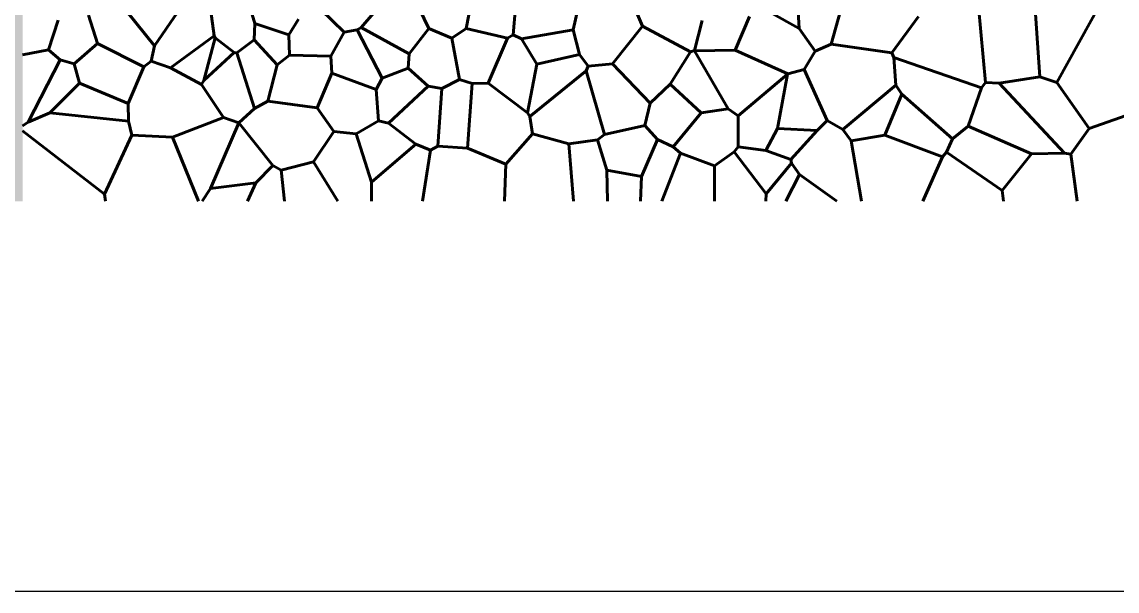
# Model space of a CAD drawing. Header units: metres. Extents: x 0 to 5000, y 0 to 2000.
# Drawn here: x 1009 to 2414, y 0 to 730 of the extents above; entities that cross this region are included whole.
import ezdxf

# ---------------------------------------------------------------- set-up
doc = ezdxf.new("R2010")
doc.units = ezdxf.units.M

msp = doc.modelspace()

# ---------------------------------------------------------------- hatches: boundary and pattern name
at = {"layer": 'buffer'}
msp.add_hatch(color=7, dxfattribs=at).paths.add_polyline_path([(1000, 500), (1010, 500), (1010, 1500), (1000, 1500), (1000, 500)])
at = {"layer": 'throats'}
for points in [[(2305.3, 798.8), (2305.9, 798.9), (2315.2, 659.4), (2314.6, 659.4), (2305.3, 798.8)], [(1256.2, 712), (1255.6, 711.9), (1246.9, 775.2), (1247.4, 775.3), (1256.2, 712)], [(1444.5, 722.4), (1444.1, 722.8), (1487.1, 773.2), (1487.6, 772.8), (1444.5, 722.4)], [(2006.8, 721.6), (2006.2, 721.6), (2002.5, 777.3), (2003.1, 777.4), (2006.8, 721.6)], [(2068, 775.8), (2068.5, 775.6), (2047.7, 701.4), (2047.1, 701.5), (2068, 775.8)], [(1224.1, 765.3), (1224.6, 765), (1179.5, 699.1), (1179, 699.5), (1224.1, 765.3)], [(1298.8, 758.8), (1299.4, 759), (1308.3, 728.1), (1307.7, 727.9), (1298.8, 758.8)], [(1787.2, 766.6), (1787.8, 766.9), (1805.7, 724.7), (1805.1, 724.4), (1787.2, 766.6)], [(1422.7, 717.2), (1422.3, 716.8), (1392.6, 745.7), (1393, 746.2), (1422.7, 717.2)], [(1513.4, 757.7), (1514, 757.9), (1531.7, 721.7), (1531.1, 721.4), (1513.4, 757.7)], [(1585.1, 754.5), (1585.7, 754.4), (1579.5, 721.6), (1578.9, 721.8), (1585.1, 754.5)], [(1642.1, 748.6), (1642.7, 748.5), (1639.7, 713.5), (1639.1, 713.5), (1642.1, 748.6)], [(1716.6, 719.6), (1716, 719.7), (1722.8, 750.2), (1723.4, 750.1), (1716.6, 719.6)], [(2245.8, 652.2), (2245.2, 652.1), (2235.9, 749.9), (2236.5, 750), (2245.8, 652.2)], [(2393.9, 755.6), (2394.4, 755.3), (2337.2, 652.2), (2336.7, 652.5), (2393.9, 755.6)], [(1055.4, 732.1), (1055.9, 731.9), (1043.4, 694.2), (1042.8, 694.4), (1055.4, 732.1)], [(1106.3, 702.1), (1105.7, 702), (1094.2, 738.3), (1094.8, 738.5), (1106.3, 702.1)], [(1143.4, 742.9), (1143.8, 743.3), (1179.5, 699.5), (1179, 699.1), (1143.4, 742.9)], [(1351.8, 713), (1351.3, 713.3), (1363.7, 733.6), (1364.2, 733.3), (1351.8, 713)], [(1881.5, 732), (1882.1, 731.8), (1872.4, 693), (1871.8, 693.1), (1881.5, 732)], [(1942.1, 736.8), (1942.7, 736.6), (1924.6, 693.7), (1924.1, 693.9), (1942.1, 736.8)], [(1968.7, 742.1), (1969, 742.6), (2006.6, 721.9), (2006.3, 721.4), (1968.7, 742.1)], [(2125.4, 690.4), (2124.9, 690.7), (2159.2, 737), (2159.7, 736.6), (2125.4, 690.4)], [(1307.7, 728), (1308.3, 728), (1307.5, 707.1), (1306.9, 707.1), (1307.7, 728)], [(1351.6, 713.5), (1351.4, 712.9), (1307.9, 727.7), (1308.1, 728.3), (1351.6, 713.5)], [(1422.2, 717.1), (1422.7, 716.8), (1405.8, 686), (1405.3, 686.3), (1422.2, 717.1)], [(1422.5, 716.7), (1422.4, 717.3), (1439.3, 720), (1439.4, 719.4), (1422.5, 716.7)], [(1439.1, 719.5), (1439.6, 719.8), (1471.6, 657.8), (1471, 657.6), (1439.1, 719.5)], [(1439.5, 719.4), (1439.2, 719.9), (1444.2, 722.9), (1444.5, 722.3), (1439.5, 719.4)], [(1505.9, 689.4), (1505.6, 688.9), (1444.2, 722.3), (1444.5, 722.9), (1505.9, 689.4)], [(1506, 689), (1505.5, 689.4), (1531.2, 721.7), (1531.6, 721.4), (1506, 689)], [(1531.3, 721.3), (1531.5, 721.8), (1560.8, 709.4), (1560.6, 708.8), (1531.3, 721.3)], [(1579, 721.9), (1579.4, 721.4), (1560.9, 708.8), (1560.5, 709.3), (1579, 721.9)], [(1632.3, 709.3), (1632.1, 708.7), (1579.1, 721.4), (1579.3, 722), (1632.3, 709.3)], [(1650, 708), (1649.9, 708.6), (1716.3, 720), (1716.4, 719.4), (1650, 708)], [(1716, 719.6), (1716.6, 719.7), (1724.8, 688.4), (1724.3, 688.2), (1716, 719.6)], [(1805.2, 724.8), (1805.6, 724.4), (1767, 676.2), (1766.5, 676.5), (1805.2, 724.8)], [(1867.2, 691.9), (1866.9, 691.4), (1805.3, 724.3), (1805.6, 724.8), (1867.2, 691.9)], [(2027.1, 692.5), (2026.6, 692.1), (2006.2, 721.5), (2006.7, 721.8), (2027.1, 692.5)], [(1255.7, 712.2), (1256, 711.7), (1199.9, 670.8), (1199.5, 671.3), (1255.7, 712.2)], [(1256.8, 709.4), (1257.4, 709.3), (1242.9, 654.5), (1242.3, 654.6), (1256.8, 709.4)], [(1257.3, 709.5), (1256.8, 709.2), (1255.6, 711.8), (1256.1, 712.1), (1257.3, 709.5)], [(1256.9, 709.1), (1257.3, 709.6), (1281.8, 691.1), (1281.4, 690.6), (1256.9, 709.1)], [(1285, 690.2), (1284.6, 690.7), (1307, 707.3), (1307.4, 706.9), (1285, 690.2)], [(1307, 706.9), (1307.4, 707.3), (1336.7, 674.9), (1336.3, 674.5), (1307, 706.9)], [(1351.2, 713.2), (1351.8, 713.2), (1352.6, 687.1), (1352, 687.1), (1351.2, 713.2)], [(1570.8, 655.9), (1570.2, 655.8), (1560.4, 709), (1561, 709.1), (1570.8, 655.9)], [(1631.9, 709.1), (1632.5, 708.9), (1607.8, 651.4), (1607.2, 651.6), (1631.9, 709.1)], [(1639.2, 713.7), (1639.6, 713.2), (1632.3, 708.7), (1632, 709.2), (1639.2, 713.7)], [(1650.1, 708.5), (1649.8, 708), (1639.3, 713.2), (1639.5, 713.8), (1650.1, 708.5)], [(1649.7, 708.1), (1650.2, 708.4), (1669.8, 676.1), (1669.3, 675.7), (1649.7, 708.1)], [(1010.1, 687.5), (1009.9, 688.1), (1043, 694.6), (1043.1, 694), (1010.1, 687.5)], [(1058.5, 681.8), (1058.2, 681.3), (1042.9, 694.1), (1043.3, 694.5), (1058.5, 681.8)], [(1105.8, 702.3), (1106.2, 701.8), (1076.4, 675.8), (1076, 676.3), (1105.8, 702.3)], [(1165.8, 672.7), (1165.5, 672.2), (1105.9, 701.8), (1106.1, 702.3), (1165.8, 672.7)], [(1178.9, 699.4), (1179.5, 699.2), (1175.5, 679.4), (1174.9, 679.5), (1178.9, 699.4)], [(1242.8, 654.4), (1242.4, 654.8), (1281.4, 691.1), (1281.8, 690.7), (1242.8, 654.4)], [(1281.5, 690.6), (1281.6, 691.2), (1284.8, 690.7), (1284.8, 690.1), (1281.5, 690.6)], [(1307.8, 619.2), (1307.3, 619), (1284.5, 690.3), (1285.1, 690.5), (1307.8, 619.2)], [(1505.2, 670.6), (1504.6, 670.6), (1505.5, 689.2), (1506.1, 689.2), (1505.2, 670.6)], [(1669.7, 675.6), (1669.5, 676.2), (1724.5, 688.6), (1724.6, 688), (1669.7, 675.6)], [(1724.3, 688.1), (1724.8, 688.5), (1735.6, 673.5), (1735.1, 673.1), (1724.3, 688.1)], [(1841.2, 650.2), (1840.7, 650.5), (1866.8, 691.8), (1867.3, 691.5), (1841.2, 650.2)], [(1872, 693.3), (1872.2, 692.8), (1867.2, 691.4), (1867, 692), (1872, 693.3)], [(1871.9, 692.9), (1872.4, 693.2), (1915.6, 618.5), (1915.1, 618.2), (1871.9, 692.9)], [(1872, 692.8), (1872.2, 693.3), (1872.3, 693.3), (1872.1, 692.8), (1872, 692.8)], [(1872.2, 692.7), (1872.2, 693.3), (1924.4, 694.1), (1924.4, 693.5), (1872.2, 692.7)], [(1991.7, 663.5), (1991.5, 663), (1924.2, 693.5), (1924.5, 694.1), (1991.7, 663.5)], [(2013, 668.7), (2012.4, 669), (2026.6, 692.5), (2027.1, 692.2), (2013, 668.7)], [(2026.9, 692), (2026.7, 692.6), (2047.3, 701.7), (2047.5, 701.2), (2026.9, 692)], [(2047.3, 701.2), (2047.4, 701.8), (2125.2, 690.8), (2125.1, 690.2), (2047.3, 701.2)], [(2128, 684.6), (2127.5, 684.4), (2124.9, 690.4), (2125.4, 690.7), (2128, 684.6)], [(1017.4, 601), (1016.8, 601.3), (1058.1, 681.7), (1058.6, 681.4), (1017.4, 601)], [(1076.3, 676.4), (1076.1, 675.8), (1058.3, 681.2), (1058.4, 681.8), (1076.3, 676.4)], [(1075.9, 676), (1076.5, 676.2), (1083.3, 651.5), (1082.7, 651.4), (1075.9, 676)], [(1165.8, 672.2), (1165.5, 672.7), (1175, 679.7), (1175.4, 679.2), (1165.8, 672.2)], [(1175.1, 679.2), (1175.3, 679.7), (1199.8, 671.3), (1199.6, 670.8), (1175.1, 679.2)], [(1324.9, 628.5), (1324.3, 628.6), (1336.2, 674.8), (1336.8, 674.6), (1324.9, 628.5)], [(1352.1, 687.3), (1352.5, 686.8), (1336.7, 674.5), (1336.3, 674.9), (1352.1, 687.3)], [(1405.5, 686.4), (1405.5, 685.8), (1352.3, 686.8), (1352.3, 687.4), (1405.5, 686.4)], [(1405.2, 686.1), (1405.8, 686.1), (1407.1, 664.2), (1406.6, 664.2), (1405.2, 686.1)], [(1669.3, 676), (1669.9, 675.8), (1658.2, 613.5), (1657.6, 613.6), (1669.3, 676)], [(1735.4, 673), (1735.3, 673.6), (1766.7, 676.6), (1766.8, 676), (1735.4, 673)], [(1815.2, 626), (1814.8, 625.6), (1766.6, 676.1), (1767, 676.6), (1815.2, 626)], [(2130.6, 649), (2130, 649), (2127.5, 684.5), (2128.1, 684.5), (2130.6, 649)], [(2127.7, 684.2), (2127.9, 684.8), (2240.4, 645.8), (2240.2, 645.2), (2127.7, 684.2)], [(1165.4, 672.5), (1165.9, 672.3), (1146, 624.9), (1145.4, 625.2), (1165.4, 672.5)], [(1239.8, 649.8), (1239.6, 649.3), (1199.6, 670.8), (1199.9, 671.3), (1239.8, 649.8)], [(1406.6, 664.3), (1407.1, 664.1), (1388, 619.7), (1387.5, 620), (1406.6, 664.3)], [(1406.7, 663.9), (1407, 664.5), (1463.6, 643.5), (1463.4, 642.9), (1406.7, 663.9)], [(1471.4, 657.4), (1471.2, 658), (1504.8, 670.9), (1505, 670.3), (1471.4, 657.4)], [(1504.7, 670.4), (1505.1, 670.8), (1530.4, 647.7), (1530, 647.2), (1504.7, 670.4)], [(1661.1, 608.5), (1660.7, 608.9), (1733, 667.4), (1733.4, 667), (1661.1, 608.5)], [(1735.1, 673.4), (1735.6, 673.2), (1733.5, 667.1), (1732.9, 667.3), (1735.1, 673.4)], [(1732.9, 667.1), (1733.5, 667.3), (1757, 585.8), (1756.4, 585.6), (1732.9, 667.1)], [(1991.1, 663.1), (1991.4, 662.7), (1928.2, 609.3), (1927.8, 609.8), (1991.1, 663.1)], [(1978.9, 593), (1978.4, 593.1), (1991, 662.9), (1991.5, 662.8), (1978.9, 593)], [(1991.5, 662.7), (1991, 663.1), (1991.4, 663.5), (1991.8, 663), (1991.5, 662.7)], [(2012.6, 669.2), (2012.8, 668.6), (1991.7, 663), (1991.5, 663.5), (2012.6, 669.2)], [(2042.4, 603.6), (2041.9, 603.4), (2012.4, 668.8), (2013, 669), (2042.4, 603.6)], [(1082.8, 651.7), (1083.2, 651.3), (1045.4, 613.2), (1045, 613.7), (1082.8, 651.7)], [(1082.9, 651.2), (1083.1, 651.7), (1145.8, 625.3), (1145.6, 624.8), (1082.9, 651.2)], [(1242.3, 654.7), (1242.8, 654.4), (1240, 649.4), (1239.4, 649.7), (1242.3, 654.7)], [(1239.5, 649.4), (1240, 649.7), (1268, 607.7), (1267.5, 607.4), (1239.5, 649.4)], [(1471, 657.9), (1471.6, 657.6), (1463.7, 643), (1463.2, 643.3), (1471, 657.9)], [(1530, 647.7), (1530.4, 647.2), (1479.7, 600.1), (1479.3, 600.6), (1530, 647.7)], [(1547.8, 644.9), (1547.7, 644.3), (1530.2, 647.2), (1530.3, 647.7), (1547.8, 644.9)], [(1547.9, 644.3), (1547.6, 644.9), (1570.4, 656.1), (1570.7, 655.6), (1547.9, 644.3)], [(1586.7, 651.2), (1586.5, 650.7), (1570.5, 655.6), (1570.6, 656.2), (1586.7, 651.2)], [(1581.3, 568.1), (1580.7, 568.2), (1586.3, 651), (1586.9, 650.9), (1581.3, 568.1)], [(1607.5, 651.8), (1607.5, 651.2), (1586.6, 650.7), (1586.6, 651.3), (1607.5, 651.8)], [(1658.1, 613.8), (1657.7, 613.3), (1607.3, 651.2), (1607.7, 651.7), (1658.1, 613.8)], [(1840.8, 650.6), (1841.2, 650.1), (1815.2, 625.5), (1814.8, 626), (1840.8, 650.6)], [(1840.8, 650.1), (1841.2, 650.6), (1880.7, 613.7), (1880.3, 613.3), (1840.8, 650.1)], [(2130.1, 649.2), (2130.5, 648.8), (2062.4, 591.9), (2062, 592.3), (2130.1, 649.2)], [(2138, 637.4), (2137.5, 637.1), (2130, 648.8), (2130.5, 649.2), (2138, 637.4)], [(2245.2, 652.4), (2245.7, 652), (2240.6, 645.3), (2240.1, 645.7), (2245.2, 652.4)], [(2245.4, 651.9), (2245.5, 652.5), (2262.8, 651.8), (2262.8, 651.2), (2245.4, 651.9)], [(2262.6, 651.3), (2263, 651.7), (2346.8, 561.7), (2346.4, 561.3), (2262.6, 651.3)], [(2262.8, 651.2), (2262.7, 651.8), (2314.9, 659.7), (2315, 659.1), (2262.8, 651.2)], [(2314.8, 659.1), (2315, 659.7), (2337, 652.7), (2336.9, 652.1), (2314.8, 659.1)], [(2378.7, 593.3), (2378.2, 592.9), (2336.7, 652.2), (2337.2, 652.6), (2378.7, 593.3)], [(1463.2, 643.2), (1463.8, 643.2), (1467.1, 602.9), (1466.5, 602.8), (1463.2, 643.2)], [(1543.2, 570.5), (1542.6, 570.5), (1547.4, 644.6), (1548, 644.6), (1543.2, 570.5)], [(2137.5, 637.4), (2138.1, 637.1), (2116.5, 584.3), (2115.9, 584.6), (2137.5, 637.4)], [(2137.6, 637), (2138, 637.5), (2203.2, 580.1), (2202.8, 579.6), (2137.6, 637)], [(2240, 645.6), (2240.6, 645.4), (2223.5, 596), (2222.9, 596.2), (2240, 645.6)], [(1145.4, 625.1), (1146, 625.1), (1146.1, 602.8), (1145.5, 602.8), (1145.4, 625.1)], [(1307.3, 619.3), (1307.8, 618.9), (1287.7, 600.5), (1287.3, 600.9), (1307.3, 619.3)], [(1324.4, 628.8), (1324.7, 628.3), (1307.7, 618.8), (1307.4, 619.4), (1324.4, 628.8)], [(1324.5, 628.2), (1324.6, 628.8), (1387.8, 620.1), (1387.7, 619.6), (1324.5, 628.2)], [(1387.5, 619.7), (1388, 620), (1409.6, 589.8), (1409.1, 589.4), (1387.5, 619.7)], [(1814.7, 625.8), (1815.3, 625.7), (1808.3, 597), (1807.8, 597.1), (1814.7, 625.8)], [(1880.5, 613.2), (1880.4, 613.8), (1915.3, 618.7), (1915.4, 618.1), (1880.5, 613.2)], [(1928.2, 609.8), (1927.9, 609.3), (1915.2, 618.1), (1915.6, 618.6), (1928.2, 609.8)], [(1017.2, 600.9), (1017, 601.4), (1045.1, 613.7), (1045.3, 613.2), (1017.2, 600.9)], [(1045.2, 613.1), (1045.2, 613.7), (1145.8, 603.1), (1145.7, 602.5), (1045.2, 613.1)], [(1267.6, 607.8), (1267.9, 607.2), (1202.4, 581.7), (1202.1, 582.3), (1267.6, 607.8)], [(1287.5, 601), (1287.3, 600.4), (1267.6, 607.2), (1267.8, 607.8), (1287.5, 601)], [(1657.6, 613.4), (1658.1, 613.7), (1661.2, 608.9), (1660.7, 608.5), (1657.6, 613.4)], [(1660.6, 608.6), (1661.2, 608.7), (1664.3, 586.5), (1663.7, 586.4), (1660.6, 608.6)], [(1844.8, 569.6), (1844.3, 569.9), (1880.2, 613.7), (1880.7, 613.3), (1844.8, 569.6)], [(1928.3, 569.7), (1927.7, 569.7), (1927.7, 609.5), (1928.3, 609.5), (1928.3, 569.7)], [(2425.8, 610.1), (2426, 609.5), (2378.5, 592.8), (2378.3, 593.4), (2425.8, 610.1)], [(1016.9, 601.4), (1017.3, 600.9), (1010.2, 596.4), (1009.8, 596.9), (1016.9, 601.4)], [(1009.8, 590), (1010.2, 590.4), (1115.3, 509.3), (1115, 508.8), (1009.8, 590)], [(1145.5, 602.7), (1146.1, 602.9), (1150.7, 584.7), (1150.2, 584.6), (1145.5, 602.7)], [(1287.1, 600.8), (1287.7, 600.6), (1251.6, 516.4), (1251.1, 516.7), (1287.1, 600.8)], [(1287.2, 600.5), (1287.7, 600.9), (1331.3, 546.1), (1330.8, 545.7), (1287.2, 600.5)], [(1287.4, 600.4), (1287.4, 601), (1287.5, 601), (1287.5, 600.4), (1287.4, 600.4)], [(1466.6, 603.1), (1466.9, 602.6), (1438.2, 586.3), (1437.9, 586.8), (1466.6, 603.1)], [(1466.7, 602.6), (1466.8, 603.1), (1479.5, 600.6), (1479.4, 600), (1466.7, 602.6)], [(1479.3, 600.1), (1479.7, 600.6), (1514.8, 573.3), (1514.5, 572.8), (1479.3, 600.1)], [(1808, 597.3), (1808.1, 596.8), (1756.8, 585.4), (1756.6, 586), (1808, 597.3)], [(1824.7, 579.3), (1824.2, 578.9), (1807.8, 596.8), (1808.3, 597.3), (1824.7, 579.3)], [(1963.7, 565.1), (1963.2, 565.3), (1978.4, 593.2), (1978.9, 592.9), (1963.7, 565.1)], [(2029.4, 591.2), (2029.4, 590.6), (1978.6, 592.8), (1978.7, 593.4), (2029.4, 591.2)], [(1995.6, 553.1), (1995.2, 553.5), (2029.2, 591.1), (2029.6, 590.7), (1995.6, 553.1)], [(2029.6, 590.7), (2029.2, 591.2), (2041.9, 603.7), (2042.3, 603.3), (2029.6, 590.7)], [(2062.4, 592.4), (2062.1, 591.8), (2042, 603.2), (2042.3, 603.7), (2062.4, 592.4)], [(2073.2, 577.6), (2072.8, 577.2), (2062, 591.9), (2062.5, 592.3), (2073.2, 577.6)], [(2203.2, 579.6), (2202.8, 580.1), (2223, 596.4), (2223.4, 595.9), (2203.2, 579.6)], [(2223.1, 595.9), (2223.3, 596.4), (2304.4, 561.2), (2304.2, 560.6), (2223.1, 595.9)], [(2355.1, 560.3), (2354.6, 560.6), (2378.2, 593.3), (2378.7, 592.9), (2355.1, 560.3)], [(1150.2, 584.8), (1150.7, 584.5), (1115.4, 509), (1114.9, 509.2), (1150.2, 584.8)], [(1150.4, 584.4), (1150.5, 585), (1202.3, 582.3), (1202.2, 581.7), (1150.4, 584.4)], [(1202, 581.9), (1202.5, 582.1), (1236, 500.1), (1235.4, 499.9), (1202, 581.9)], [(1409.1, 589.8), (1409.6, 589.4), (1383.5, 550.4), (1383, 550.7), (1409.1, 589.8)], [(1438.1, 586.9), (1438.1, 586.3), (1409.4, 589.3), (1409.4, 589.9), (1438.1, 586.9)], [(1437.8, 586.5), (1438.4, 586.7), (1457.9, 524.6), (1457.3, 524.5), (1437.8, 586.5)], [(1663.8, 586.6), (1664.3, 586.2), (1630.2, 547.3), (1629.7, 547.7), (1663.8, 586.6)], [(1710.9, 573.8), (1710.7, 573.2), (1663.9, 586.1), (1664.1, 586.7), (1710.9, 573.8)], [(1747.7, 579), (1747.8, 578.4), (1710.8, 573.2), (1710.7, 573.8), (1747.7, 579)], [(1759.7, 539.8), (1759.2, 539.6), (1747.5, 578.6), (1748, 578.8), (1759.7, 539.8)], [(1747.9, 578.5), (1747.6, 579), (1756.5, 586), (1756.9, 585.5), (1747.9, 578.5)], [(1824.2, 579.2), (1824.7, 578.9), (1804.4, 531.7), (1803.9, 532), (1824.2, 579.2)], [(1824.3, 578.8), (1824.6, 579.3), (1844.7, 570), (1844.4, 569.5), (1824.3, 578.8)], [(2086.6, 500.1), (2086.1, 499.9), (2072.7, 577.4), (2073.3, 577.5), (2086.6, 500.1)], [(2073.1, 577.1), (2073, 577.7), (2116.1, 584.8), (2116.2, 584.2), (2073.1, 577.1)], [(2116.1, 584.2), (2116.3, 584.7), (2190.4, 557.3), (2190.2, 556.7), (2116.1, 584.2)], [(2195.6, 562.9), (2195, 563.2), (2202.7, 580), (2203.3, 579.7), (2195.6, 562.9)], [(1457.8, 524.3), (1457.4, 524.8), (1514.5, 573.3), (1514.9, 572.8), (1457.8, 524.3)], [(1533.5, 565.9), (1533.3, 565.3), (1514.6, 572.8), (1514.8, 573.4), (1533.5, 565.9)], [(1533.1, 565.7), (1533.7, 565.6), (1523.5, 500), (1522.9, 500), (1533.1, 565.7)], [(1542.8, 570.8), (1543.1, 570.2), (1533.5, 565.3), (1533.2, 565.9), (1542.8, 570.8)], [(1581.1, 568.4), (1581, 567.8), (1542.9, 570.2), (1542.9, 570.8), (1581.1, 568.4)], [(1580.9, 567.9), (1581.2, 568.4), (1630.1, 547.8), (1629.9, 547.2), (1580.9, 567.9)], [(1717, 500), (1716.4, 500), (1710.5, 573.5), (1711.1, 573.5), (1717, 500)], [(1844.4, 569.5), (1844.8, 570), (1854.4, 562), (1854, 561.5), (1844.4, 569.5)], [(1897.7, 545.6), (1897.5, 545), (1854.1, 561.5), (1854.3, 562), (1897.7, 545.6)], [(1922.6, 563.7), (1923, 563.2), (1897.7, 545), (1897.4, 545.5), (1922.6, 563.7)], [(1923, 563.2), (1922.6, 563.6), (1927.7, 569.9), (1928.2, 569.5), (1923, 563.2)], [(1964.3, 509.8), (1963.8, 509.4), (1922.6, 563.2), (1923, 563.6), (1964.3, 509.8)], [(1927.9, 569.4), (1928, 570), (1963.5, 565.5), (1963.4, 564.9), (1927.9, 569.4)], [(1995.5, 553.5), (1995.3, 553), (1963.3, 564.9), (1963.5, 565.5), (1995.5, 553.5)], [(2190.5, 556.8), (2190, 557.2), (2195.1, 563.2), (2195.5, 562.8), (2190.5, 556.8)], [(2195.1, 562.8), (2195.5, 563.3), (2266.8, 514), (2266.5, 513.5), (2195.1, 562.8)], [(1383.1, 550.8), (1383.3, 550.3), (1341.9, 539.7), (1341.8, 540.3), (1383.1, 550.8)], [(1414.9, 500.2), (1414.4, 499.8), (1383, 550.4), (1383.5, 550.7), (1414.9, 500.2)], [(1830.4, 499.9), (1829.9, 500.1), (1853.9, 561.9), (1854.5, 561.6), (1830.4, 499.9)], [(1996.3, 548.8), (1996.7, 548.4), (1964.3, 509.4), (1963.8, 509.8), (1996.3, 548.8)], [(1996.8, 548.7), (1996.2, 548.6), (1995.1, 553.2), (1995.7, 553.3), (1996.8, 548.7)], [(2007.1, 534.3), (2006.6, 533.9), (1996.2, 548.5), (1996.7, 548.8), (2007.1, 534.3)], [(2165.1, 499.9), (2164.6, 500.1), (2190, 557.1), (2190.6, 556.9), (2165.1, 499.9)], [(2304.1, 561.1), (2304.6, 560.7), (2266.9, 513.6), (2266.4, 514), (2304.1, 561.1)], [(2346.6, 561.8), (2346.6, 561.2), (2304.3, 560.6), (2304.3, 561.2), (2346.6, 561.8)], [(2354.9, 560.7), (2354.8, 560.2), (2346.6, 561.2), (2346.6, 561.8), (2354.9, 560.7)], [(2354.6, 560.4), (2355.2, 560.5), (2363, 500), (2362.5, 500), (2354.6, 560.4)], [(1330.8, 546.1), (1331.2, 545.7), (1309.6, 523.5), (1309.1, 523.9), (1330.8, 546.1)], [(1330.9, 545.7), (1331.2, 546.2), (1342, 540.2), (1341.7, 539.7), (1330.9, 545.7)], [(1346.3, 500), (1345.7, 500), (1341.6, 539.9), (1342.1, 540), (1346.3, 500)], [(1629.7, 547.5), (1630.3, 547.5), (1628.5, 500), (1627.9, 500), (1629.7, 547.5)], [(1760.5, 500), (1759.9, 500), (1759.2, 539.7), (1759.8, 539.7), (1760.5, 500)], [(1759.4, 539.4), (1759.5, 540), (1804.2, 532.1), (1804.1, 531.5), (1759.4, 539.4)], [(1898, 500), (1897.4, 500), (1897.3, 545.3), (1897.9, 545.3), (1898, 500)], [(2006.6, 534.2), (2007.1, 534), (1989.7, 499.9), (1989.2, 500.1), (2006.6, 534.2)], [(2006.7, 533.9), (2007.1, 534.3), (2055, 500.2), (2054.6, 499.8), (2006.7, 533.9)], [(1309.3, 524), (1309.4, 523.4), (1251.4, 516.2), (1251.3, 516.8), (1309.3, 524)], [(1309.1, 523.8), (1309.6, 523.6), (1298.9, 499.9), (1298.3, 500.1), (1309.1, 523.8)], [(1458.1, 500), (1457.5, 500), (1457.3, 524.6), (1457.9, 524.6), (1458.1, 500)], [(1803.9, 531.9), (1804.5, 531.8), (1803, 500), (1802.4, 500), (1803.9, 531.9)], [(1114.9, 509.1), (1115.5, 509.1), (1116.5, 500), (1115.9, 500), (1114.9, 509.1)], [(1251.1, 516.7), (1251.6, 516.4), (1240.7, 499.8), (1240.2, 500.2), (1251.1, 516.7)], [(1964, 500), (1963.4, 500), (1963.7, 509.6), (1964.3, 509.6), (1964, 500)], [(2266.4, 513.7), (2267, 513.8), (2268.6, 500), (2268, 500), (2266.4, 513.7)]]:
    msp.add_hatch(color=1, dxfattribs=at).paths.add_polyline_path(points)

# ---------------------------------------------------------------- linework, layer by layer
at = {"layer": 'frame'}
msp.add_lwpolyline([(0, 0), (5000, 0), (5000, 2000), (0, 2000), (0, 0)], close=True, dxfattribs=at)
at = {"layer": 'junctions'}
for centre in [(1308, 728), (1422.5, 717), (1439.3, 719.7), (1444.3, 722.6), (1531.4, 721.5), (1579.2, 721.7), (1716.3, 719.7), (1805.4, 724.6), (2006.5, 721.6), (1255.9, 711.9), (1257.1, 709.4), (1307.2, 707.1), (1351.5, 713.2), (1560.7, 709.1), (1632.2, 709), (1639.4, 713.5), (1650, 708.3), (1043.1, 694.3), (1106, 702.1), (1179.2, 699.3), (1281.6, 690.9), (1284.8, 690.4), (1505.8, 689.2), (1724.5, 688.3), (1867.1, 691.7), (1872.1, 693.1), (1872.2, 693), (1924.4, 693.8), (2026.8, 692.3), (2047.4, 701.5), (2125.2, 690.5), (1058.3, 681.5), (1076.2, 676.1), (1175.2, 679.4), (1336.5, 674.7), (1352.3, 687.1), (1405.5, 686.1), (1669.6, 675.9), (1766.8, 676.3), (2127.8, 684.5), (1165.7, 672.4), (1199.7, 671), (1406.9, 664.2), (1504.9, 670.6), (1733.2, 667.2), (1735.4, 673.3), (1991.2, 662.9), (1991.6, 663.3), (2012.7, 668.9), (1083, 651.5), (1239.7, 649.6), (1242.6, 654.6), (1471.3, 657.7), (1530.2, 647.4), (1570.5, 655.9), (1586.6, 651), (1607.5, 651.5), (1841, 650.3), (2130.3, 649), (2245.5, 652.2), (2262.8, 651.5), (2314.9, 659.4), (2337, 652.4), (1463.5, 643.2), (1547.7, 644.6), (2137.8, 637.2), (2240.3, 645.5), (1145.7, 625.1), (1307.6, 619.1), (1324.6, 628.5), (1387.8, 619.8), (1815, 625.8), (1915.4, 618.4), (1045.2, 613.4), (1267.7, 607.5), (1657.9, 613.5), (1660.9, 608.7), (1880.5, 613.5), (1928, 609.5), (1017.1, 601.2), (1145.8, 602.8), (1287.4, 600.7), (1287.5, 600.7), (1466.8, 602.9), (1479.5, 600.3), (1808.1, 597), (1978.7, 593.1), (2029.4, 590.9), (2042.1, 603.5), (2062.2, 592.1), (2223.2, 596.1), (2378.4, 593.1), (1150.4, 584.7), (1202.2, 582), (1409.4, 589.6), (1438.1, 586.6), (1664, 586.4), (1747.7, 578.7), (1756.7, 585.7), (1824.4, 579.1), (2073, 577.4), (2116.2, 584.5), (2203, 579.8), (1514.7, 573.1), (1533.4, 565.6), (1542.9, 570.5), (1581, 568.1), (1710.8, 573.5), (1844.6, 569.7), (1854.2, 561.7), (1922.8, 563.4), (1928, 569.7), (1963.4, 565.2), (2195.3, 563), (1383.2, 550.6), (1995.4, 553.3), (1996.5, 548.6), (2190.3, 557), (2304.3, 560.9), (2346.6, 561.5), (2354.9, 560.4), (1331, 545.9), (1341.9, 540), (1630, 547.5), (1759.5, 539.7), (1897.6, 545.3), (2006.9, 534.1), (1309.3, 523.7), (1457.6, 524.6), (1804.2, 531.8), (1115.2, 509.1), (1251.3, 516.5), (1964, 509.6), (2266.7, 513.8)]:
    msp.add_circle(centre, 0.3, dxfattribs=at)
at = {"layer": 'throat_lines', "color": 1, "lineweight": 60}
for p, q in [((2314.9, 659.4), (2305.6, 798.9)), ((1247.1, 775.2), (1255.9, 711.9)), ((1487.4, 773), (1444.3, 722.6)), ((2002.8, 777.4), (2006.5, 721.6)), ((2047.4, 701.5), (2068.2, 775.7)), ((1179.2, 699.3), (1224.3, 765.1)), ((1308, 728), (1299.1, 758.9)), ((1805.4, 724.6), (1787.5, 766.7)), ((1392.8, 746), (1422.5, 717)), ((1531.4, 721.5), (1513.7, 757.8)), ((1579.2, 721.7), (1585.4, 754.4)), ((1639.4, 713.5), (1642.4, 748.6)), ((1723.1, 750.2), (1716.3, 719.7)), ((2236.2, 749.9), (2245.5, 652.2)), ((2337, 652.4), (2394.2, 755.5)), ((1043.1, 694.3), (1055.7, 732)), ((1094.5, 738.4), (1106, 702.1)), ((1179.2, 699.3), (1143.6, 743.1)), ((1363.9, 733.4), (1351.5, 713.2)), ((1872.1, 693.1), (1881.8, 731.9)), ((1924.4, 693.8), (1942.4, 736.7)), ((2006.5, 721.6), (1968.8, 742.3)), ((2159.5, 736.8), (2125.2, 690.5)), ((1307.2, 707.1), (1308, 728)), ((1308, 728), (1351.5, 713.2)), ((1405.5, 686.1), (1422.5, 717)), ((1439.3, 719.7), (1422.5, 717)), ((1444.3, 722.6), (1439.3, 719.7)), ((1471.3, 657.7), (1439.3, 719.7)), ((1444.3, 722.6), (1505.8, 689.2)), ((1531.4, 721.5), (1505.8, 689.2)), ((1560.7, 709.1), (1531.4, 721.5)), ((1560.7, 709.1), (1579.2, 721.7)), ((1579.2, 721.7), (1632.2, 709)), ((1716.3, 719.7), (1650, 708.3)), ((1724.5, 688.3), (1716.3, 719.7)), ((1766.8, 676.3), (1805.4, 724.6)), ((1805.4, 724.6), (1867.1, 691.7)), ((2006.5, 721.6), (2026.8, 692.3)), ((1199.7, 671), (1255.9, 711.9)), ((1242.6, 654.6), (1257.1, 709.4)), ((1255.9, 711.9), (1257.1, 709.4)), ((1281.6, 690.9), (1257.1, 709.4)), ((1307.2, 707.1), (1284.8, 690.4)), ((1336.5, 674.7), (1307.2, 707.1)), ((1352.3, 687.1), (1351.5, 713.2)), ((1560.7, 709.1), (1570.5, 655.9)), ((1607.5, 651.5), (1632.2, 709)), ((1632.2, 709), (1639.4, 713.5)), ((1639.4, 713.5), (1650, 708.3)), ((1669.6, 675.9), (1650, 708.3)), ((1043.1, 694.3), (1010, 687.8)), ((1043.1, 694.3), (1058.3, 681.5)), ((1076.2, 676.1), (1106, 702.1)), ((1106, 702.1), (1165.7, 672.4)), ((1175.2, 679.4), (1179.2, 699.3)), ((1281.6, 690.9), (1242.6, 654.6)), ((1284.8, 690.4), (1281.6, 690.9)), ((1284.8, 690.4), (1307.6, 619.1)), ((1505.8, 689.2), (1504.9, 670.6)), ((1867.1, 691.7), (1841, 650.3)), ((1867.1, 691.7), (1872.1, 693.1)), ((1872.2, 693), (1872.1, 693.1)), ((1924.4, 693.8), (1872.2, 693)), ((1915.4, 618.4), (1872.2, 693)), ((1924.4, 693.8), (1991.6, 663.3)), ((2026.8, 692.3), (2012.7, 668.9)), ((2047.4, 701.5), (2026.8, 692.3)), ((2125.2, 690.5), (2047.4, 701.5)), ((2125.2, 690.5), (2127.8, 684.5)), ((1058.3, 681.5), (1017.1, 601.2)), ((1058.3, 681.5), (1076.2, 676.1)), ((1083, 651.5), (1076.2, 676.1)), ((1175.2, 679.4), (1165.7, 672.4)), ((1199.7, 671), (1175.2, 679.4)), ((1336.5, 674.7), (1324.6, 628.5)), ((1336.5, 674.7), (1352.3, 687.1)), ((1352.3, 687.1), (1405.5, 686.1)), ((1406.9, 664.2), (1405.5, 686.1)), ((1657.9, 613.5), (1669.6, 675.9)), ((1724.5, 688.3), (1669.6, 675.9)), ((1735.4, 673.3), (1724.5, 688.3)), ((1766.8, 676.3), (1735.4, 673.3)), ((1766.8, 676.3), (1815, 625.8)), ((2240.3, 645.5), (2127.8, 684.5)), ((2127.8, 684.5), (2130.3, 649)), ((1145.7, 625.1), (1165.7, 672.4)), ((1199.7, 671), (1239.7, 649.6)), ((1387.8, 619.8), (1406.9, 664.2)), ((1463.5, 643.2), (1406.9, 664.2)), ((1504.9, 670.6), (1471.3, 657.7)), ((1530.2, 647.4), (1504.9, 670.6)), ((1733.2, 667.2), (1660.9, 608.7)), ((1733.2, 667.2), (1735.4, 673.3)), ((1756.7, 585.7), (1733.2, 667.2)), ((1928, 609.5), (1991.2, 662.9)), ((1991.2, 662.9), (1978.7, 593.1)), ((1991.6, 663.3), (1991.2, 662.9)), ((1991.6, 663.3), (2012.7, 668.9)), ((2012.7, 668.9), (2042.1, 603.5)), ((1045.2, 613.4), (1083, 651.5)), ((1145.7, 625.1), (1083, 651.5)), ((1239.7, 649.6), (1242.6, 654.6)), ((1267.7, 607.5), (1239.7, 649.6)), ((1463.5, 643.2), (1471.3, 657.7)), ((1479.5, 600.3), (1530.2, 647.4)), ((1530.2, 647.4), (1547.7, 644.6)), ((1570.5, 655.9), (1547.7, 644.6)), ((1570.5, 655.9), (1586.6, 651)), ((1586.6, 651), (1581, 568.1)), ((1586.6, 651), (1607.5, 651.5)), ((1607.5, 651.5), (1657.9, 613.5)), ((1815, 625.8), (1841, 650.3)), ((1880.5, 613.5), (1841, 650.3)), ((2062.2, 592.1), (2130.3, 649)), ((2130.3, 649), (2137.8, 637.2)), ((2240.3, 645.5), (2245.5, 652.2)), ((2262.8, 651.5), (2245.5, 652.2)), ((2314.9, 659.4), (2262.8, 651.5)), ((2346.6, 561.5), (2262.8, 651.5)), ((2337, 652.4), (2314.9, 659.4)), ((2337, 652.4), (2378.4, 593.1)), ((1466.8, 602.9), (1463.5, 643.2)), ((1547.7, 644.6), (1542.9, 570.5)), ((2116.2, 584.5), (2137.8, 637.2)), ((2203, 579.8), (2137.8, 637.2)), ((2223.2, 596.1), (2240.3, 645.5)), ((1145.8, 602.8), (1145.7, 625.1)), ((1287.5, 600.7), (1307.6, 619.1)), ((1307.6, 619.1), (1324.6, 628.5)), ((1387.8, 619.8), (1324.6, 628.5)), ((1409.4, 589.6), (1387.8, 619.8)), ((1808.1, 597), (1815, 625.8)), ((1915.4, 618.4), (1880.5, 613.5)), ((1915.4, 618.4), (1928, 609.5)), ((1045.2, 613.4), (1017.1, 601.2)), ((1145.8, 602.8), (1045.2, 613.4)), ((1202.2, 582), (1267.7, 607.5)), ((1267.7, 607.5), (1287.4, 600.7)), ((1660.9, 608.7), (1657.9, 613.5)), ((1664, 586.4), (1660.9, 608.7)), ((1880.5, 613.5), (1844.6, 569.7)), ((1928, 609.5), (1928, 569.7)), ((2378.4, 593.1), (2425.9, 609.8)), ((1010, 596.6), (1017.1, 601.2)), ((1115.2, 509.1), (1010, 590.2)), ((1150.4, 584.7), (1145.8, 602.8)), ((1251.3, 516.5), (1287.4, 600.7)), ((1287.5, 600.7), (1287.4, 600.7)), ((1331, 545.9), (1287.5, 600.7)), ((1438.1, 586.6), (1466.8, 602.9)), ((1479.5, 600.3), (1466.8, 602.9)), ((1514.7, 573.1), (1479.5, 600.3)), ((1756.7, 585.7), (1808.1, 597)), ((1808.1, 597), (1824.4, 579.1)), ((1978.7, 593.1), (1963.4, 565.2)), ((1978.7, 593.1), (2029.4, 590.9)), ((2029.4, 590.9), (1995.4, 553.3)), ((2042.1, 603.5), (2029.4, 590.9)), ((2042.1, 603.5), (2062.2, 592.1)), ((2062.2, 592.1), (2073, 577.4)), ((2223.2, 596.1), (2203, 579.8)), ((2304.3, 560.9), (2223.2, 596.1)), ((2378.4, 593.1), (2354.9, 560.4)), ((1115.2, 509.1), (1150.4, 584.7)), ((1202.2, 582), (1150.4, 584.7)), ((1235.7, 500), (1202.2, 582)), ((1383.2, 550.6), (1409.4, 589.6)), ((1409.4, 589.6), (1438.1, 586.6)), ((1457.6, 524.6), (1438.1, 586.6)), ((1630, 547.5), (1664, 586.4)), ((1664, 586.4), (1710.8, 573.5)), ((1710.8, 573.5), (1747.7, 578.7)), ((1756.7, 585.7), (1747.7, 578.7)), ((1747.7, 578.7), (1759.5, 539.7)), ((1804.2, 531.8), (1824.4, 579.1)), ((1844.6, 569.7), (1824.4, 579.1)), ((2116.2, 584.5), (2073, 577.4)), ((2073, 577.4), (2086.3, 500)), ((2190.3, 557), (2116.2, 584.5)), ((2203, 579.8), (2195.3, 563)), ((1514.7, 573.1), (1457.6, 524.6)), ((1514.7, 573.1), (1533.4, 565.6)), ((1523.2, 500), (1533.4, 565.6)), ((1533.4, 565.6), (1542.9, 570.5)), ((1542.9, 570.5), (1581, 568.1)), ((1630, 547.5), (1581, 568.1)), ((1710.8, 573.5), (1716.7, 500)), ((1854.2, 561.7), (1844.6, 569.7)), ((1897.6, 545.3), (1922.8, 563.4)), ((1928, 569.7), (1922.8, 563.4)), ((1922.8, 563.4), (1964, 509.6)), ((1963.4, 565.2), (1928, 569.7)), ((1963.4, 565.2), (1995.4, 553.3)), ((2195.3, 563), (2190.3, 557)), ((2266.7, 513.8), (2195.3, 563)), ((1341.9, 540), (1383.2, 550.6)), ((1383.2, 550.6), (1414.6, 500)), ((1854.2, 561.7), (1830.1, 500)), ((1854.2, 561.7), (1897.6, 545.3)), ((1964, 509.6), (1996.5, 548.6)), ((1995.4, 553.3), (1996.5, 548.6)), ((1996.5, 548.6), (2006.9, 534.1)), ((2190.3, 557), (2164.8, 500)), ((2266.7, 513.8), (2304.3, 560.9)), ((2304.3, 560.9), (2346.6, 561.5)), ((2346.6, 561.5), (2354.9, 560.4)), ((2362.8, 500), (2354.9, 560.4)), ((1309.3, 523.7), (1331, 545.9)), ((1341.9, 540), (1331, 545.9)), ((1341.9, 540), (1346, 500)), ((1628.2, 500), (1630, 547.5)), ((1759.5, 539.7), (1760.2, 500)), ((1804.2, 531.8), (1759.5, 539.7)), ((1897.6, 545.3), (1897.7, 500)), ((1989.4, 500), (2006.9, 534.1)), ((2054.8, 500), (2006.9, 534.1)), ((1251.3, 516.5), (1309.3, 523.7)), ((1298.6, 500), (1309.3, 523.7)), ((1457.6, 524.6), (1457.8, 500)), ((1802.7, 500), (1804.2, 531.8)), ((1116.2, 500), (1115.2, 509.1)), ((1240.4, 500), (1251.3, 516.5)), ((1964, 509.6), (1963.7, 500)), ((2268.3, 500), (2266.7, 513.8))]:
    msp.add_line(p, q, dxfattribs=at)

doc.saveas('drawing.dxf')
